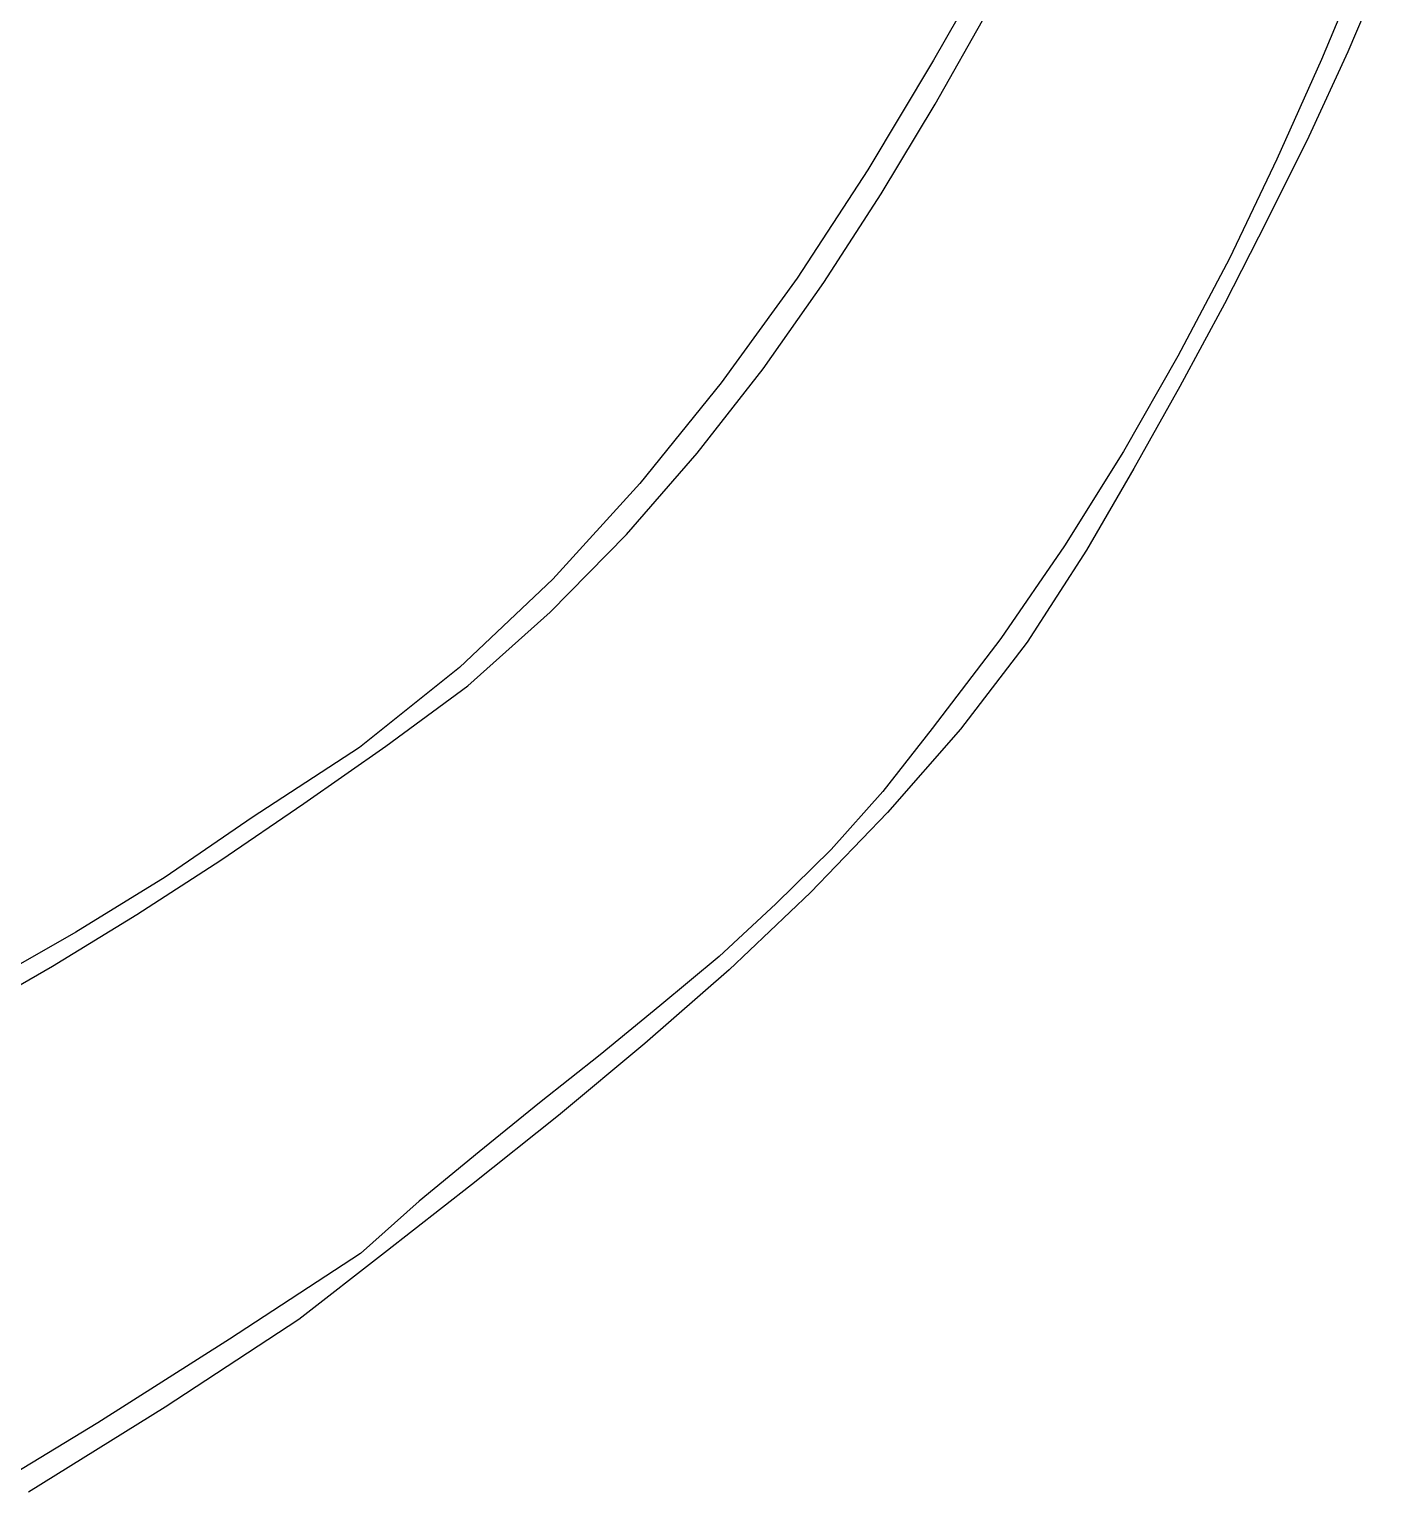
# Model space of a CAD drawing. Extents: x 0.03 to 6.95, y 0.01 to 9.36.
# Drawn here: x 3.321 to 5.235, y 0.494 to 2.576 of the extents above; entities that cross this region are included whole.
import ezdxf

# ---------------------------------------------------------------- set-up
doc = ezdxf.new("R2010")
doc.units = 0
doc.layers.add('1', color=7, linetype='Continuous')

msp = doc.modelspace()

# ---------------------------------------------------------------- linework, layer by layer
msp.add_lwpolyline([(5.235, 2.667), (5.183, 2.545), (5.128, 2.425), (5.069, 2.307), (5.009, 2.189), (4.946, 2.072), (4.881, 1.956), (4.814, 1.841), (4.73, 1.711), (4.636, 1.588), (4.533, 1.47), (4.424, 1.357), (4.309, 1.248), (4.19, 1.144), (4.068, 1.042), (3.945, 0.944), (3.822, 0.848), (3.701, 0.754), (3.512, 0.63), (3.319, 0.51)])
at = {"layer": '1'}
for points in [[(4.686, 2.687), (4.598, 2.533), (4.505, 2.378), (4.405, 2.225), (4.298, 2.077), (4.183, 1.935), (4.06, 1.8), (3.928, 1.675), (3.787, 1.562), (3.635, 1.463), (3.512, 1.379), (3.386, 1.301), (3.258, 1.228)], [(5.206, 2.677), (5.146, 2.534), (5.083, 2.393), (5.016, 2.253), (4.943, 2.115), (4.866, 1.98), (4.783, 1.847), (4.693, 1.716), (4.596, 1.589), (4.526, 1.5), (4.453, 1.418), (4.375, 1.341), (4.295, 1.267), (4.211, 1.197), (4.127, 1.128), (4.041, 1.06), (3.956, 0.991), (3.871, 0.921), (3.788, 0.847), (3.603, 0.726), (3.417, 0.608), (3.229, 0.494)], [(3.231, 1.183), (3.353, 1.253), (3.472, 1.326), (3.591, 1.403), (3.708, 1.483), (3.824, 1.564), (3.94, 1.649), (4.056, 1.753), (4.164, 1.863), (4.264, 1.978), (4.357, 2.097), (4.443, 2.219), (4.524, 2.344), (4.6, 2.471), (4.673, 2.6)]]:
    msp.add_lwpolyline(points, dxfattribs=at)

doc.saveas('drawing.dxf')
